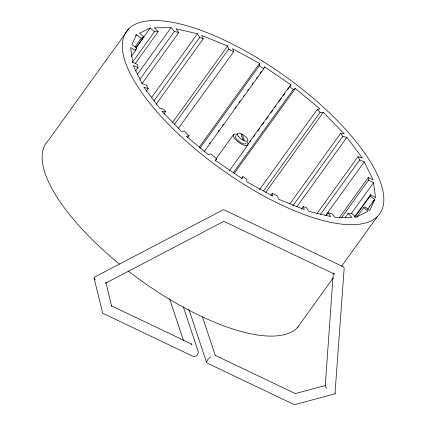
<?xml version="1.0" encoding="UTF-8"?>
<svg xmlns="http://www.w3.org/2000/svg" width="426" height="426" viewBox="0 0 426 426"><rect width="100%" height="100%" fill="white"/><g stroke="black" fill="none" stroke-linecap="round" stroke-linejoin="round"><path stroke-width="0.64" d="M326.438 388.251L325.251 385.839L333.297 273.029M206.802 362.915L294.371 404.7L334.969 393.837L344.16 268.396L343.686 266.969L223.586 209.629L94.428 277.156L94.098 278.279L102.73 313.227L192.35 356.014C195.747 357.744 199.368 354.219 197.941 350.752L183.313 306.773M200.066 148.062L259.296 65.812L259.556 63.421L232.543 48.671L233.576 51.77L178.217 128.641M135.324 63.431L158.163 31.716L154.42 31.774L150.261 27.946L139.51 33.223L143.951 36.913L141.187 38.265L136.474 34.714L131.89 44.73L136.725 48.026L135.585 50.508L131.33 56.424M204.134 151.635L263.747 68.847L264.642 66.887L291.038 84.88L289.877 86.494M301.331 209.187L303.264 206.498L304.297 209.597L278.604 199.203L277.571 196.109L272.352 193.26L272.736 196.003L246.681 181.78L246.942 179.383L242.937 176.652L242.037 178.611L215.199 160.314L216.733 158.791L210.774 153.834L208.655 154.878L186.3 136.283L189.006 135.729L184.623 131.24L181.433 131.288L161.96 111.319L165.645 111.777L164.095 113.928M354.911 217.058L370.008 196.093L370.652 194.693L375.604 197.728L373.501 182.759L368.602 180.086L368.245 177.535L373.096 179.852L364.262 161.843L359.624 159.968L357.994 156.64L316.96 213.623M370.008 196.093L374.843 199.389L369.763 210.481L365.045 206.929L363.703 207.59L356.732 217.265M128.7 28.856L48.463 140.276A156.022 56.381 35.8 0 0 119.36 263.998M135.702 35.789L136.474 34.714M134.994 46.871L141.187 38.265M135.942 47.834L150.261 27.946M136.208 47.664L143.951 36.913M135.564 49.634L136.336 48.559M132.358 62.414L154.42 31.774M135.67 70.886L137.992 67.659L137.555 64.555L132.704 62.239L130.633 47.472L135.585 50.508M137.385 74.401L171.06 27.631L174.378 31.471L178.808 32.504L142.028 83.571M139.925 79.311L174.378 31.471M146.31 91.249L148.243 88.56L146.672 85.349L142.034 83.475L133.141 65.348L137.992 67.659M151.384 97.756L197.451 33.787L199.703 37.376L203.261 38.814L156.033 104.397M154.02 100.808L199.703 37.376M172.663 122.326L227.633 45.992L201.62 35.47L203.261 38.814M174.468 124.349L228.666 49.091L227.633 45.992M187.456 137.88L189.006 135.729M199.166 147.279L259.556 63.421M209.288 143.764L210.061 142.689M218.192 131.4L218.964 130.324M222.447 125.484L223.224 124.408M234.838 108.284L235.999 106.67M239.093 102.368L240.259 100.754M243.352 96.457L244.125 95.381M247.612 90.541L248.385 89.465M252.256 84.092L253.028 83.017M256.516 78.176L257.288 77.106M259.998 73.341L261.548 71.19M263.87 67.963L264.642 66.887M216.163 158.712L233.602 134.499M215.183 160.943L216.733 158.791M247.698 144.462L289.504 86.409L291.038 84.88M250.003 141.863L250.776 140.788M253.486 137.028L255.036 134.877M257.746 131.112L259.679 128.423M262.006 125.201L263.939 122.512M266.261 119.285L268.199 116.596M270.909 112.837L272.842 110.148M274.781 107.459L275.942 105.845M279.035 101.548L281.357 98.321M283.295 95.632L284.845 93.486M287.555 89.721L289.1 87.57M229.582 170.485L247.799 145.191M233.256 172.85L293.258 89.529L295.372 88.491L319.937 108.912L317.232 109.466L259.556 189.565M234.209 173.425L295.372 88.491M241.388 178.803L242.937 176.652M263.582 190.891L320.102 112.405L323.297 112.357L344.277 133.876L340.592 133.423L289.882 203.841M265.616 192.456L323.297 112.357M270.803 195.412L272.352 193.26M292.886 205.742L342.823 136.395L346.876 137.342L362.409 158.073L357.994 156.64M296.938 206.685L346.876 137.342M320.528 214.262L359.624 159.968M325.549 215.599L364.262 161.843M326.14 215.535L328.079 212.846L331.859 213.73L335.177 217.569L351.812 217.313L348.074 213.479L345.364 217.244M339.213 217.856L368.245 177.535M341.503 217.713L368.602 180.086M351.439 213.399L373.501 182.759M354.778 216.733L370.652 194.693M369.022 206.866L369.795 205.79M372.505 202.03L374.055 199.879M367.489 209.603L374.843 199.389M297.3 327.764L333.35 277.704M341.487 266.399L377.537 216.344A156.022 56.381 35.8 0 0 225.934 40.885A156.022 56.381 35.8 0 0 155.879 110.568A156.022 56.381 35.8 0 0 377.537 216.344M105.861 282.747L105.494 283.221L223.858 221.339L334.575 274.174L333.404 273.173M325.251 385.839L325.523 385.498L295.325 393.576L215.162 355.327M210.609 356.796L207.584 359.816L206.557 362.425L188.793 309.02M171.06 27.631L154.425 27.882L158.163 31.716M348.074 213.479L351.817 213.426L355.976 217.249L368.139 211.28L363.703 207.59M197.451 33.787L176.023 28.787L178.808 32.504M191.061 344.07L192.083 344.309L111.159 305.692M148.243 88.56L143.828 87.128L159.649 108.241L163.701 109.189L165.645 111.777M303.264 206.498L306.534 207.824L308.786 211.413L330.858 216.562L328.079 212.846M228.666 49.091L233.576 51.77M259.296 65.812L263.747 68.847M289.504 86.409L293.258 89.529M317.232 109.466L320.102 112.405M95.344 279.909L94.098 278.279M340.592 133.423L342.823 136.395M202.472 316.912L215.205 355.183M169.585 298.748L183.574 340.789M105.973 282.742L111.639 306.363M335.171 392.894L335.241 393.496M298.184 326.833A156.022 56.381 35.8 0 1 128.221 271.037M247.352 142.002A8.898 3.216 35.8 0 1 244.087 145.245A8.898 3.216 35.8 0 1 234.05 137.683A8.898 3.216 35.8 0 1 237.314 134.44M246.031 143.115A6.369 2.3 35.8 0 1 239.05 141.485A6.369 2.3 35.8 0 1 236.222 135.724M242.463 134.754L241.025 134.068L242.857 139.574L244.295 140.26L242.463 134.754M238.645 136.698A6.369 2.3 35.8 0 0 247.687 141.017A6.369 2.3 35.8 0 0 241.499 133.855A6.369 2.3 35.8 0 0 238.645 136.698"/></g></svg>
